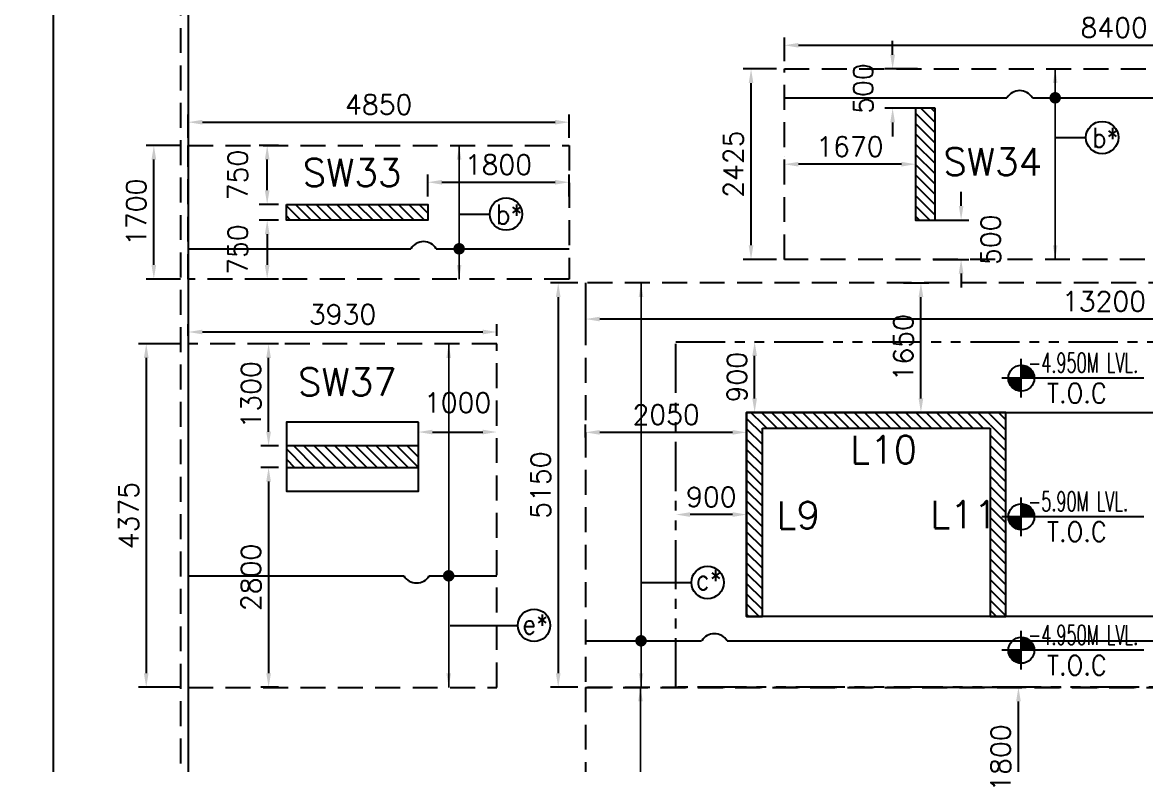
# Model space of a CAD drawing. Extents: x 493682 to 1244665, y -124941 to -2846.
# Drawn here: x 612096 to 626396, y -45598 to -36147 of the extents above; entities that cross this region are included whole.
import ezdxf
from ezdxf.lldxf.tags import DXFTag

# ---------------------------------------------------------------- set-up
doc = ezdxf.new("R2010")
doc.units = 0
doc.header["$MEASUREMENT"] = 0
doc.header["$PDMODE"] = 34
doc.header["$PDSIZE"] = 50
doc.linetypes.add('HIDDEN', pattern=[9.525, 6.35, -3.175])
doc.linetypes.add('PHANTOM4', pattern=[0.625, 0.3125, -0.0625, 0.0625, -0.0625, 0.0625, -0.0625])
for name, color, linetype in [('001 TOP VERTICAL STEEL', 183, 'Continuous'), ('001 X DIR.', 130, 'Continuous'), ('003 5.875M', 123, 'Continuous'), ('02BEAM TEXT', 3, 'Continuous'), ('04 FOOTING', 2, 'Continuous'), ('04 NORMAL TEXT', 2, 'Continuous'), ('18 COL. TEXT', 1, 'Continuous'), ('19 COLUMN', 1, 'Continuous'), ('21GRID CIRCLE', 5, 'Continuous'), ('22222', 63, 'Continuous'), ('25 hatch', 8, 'Continuous'), ('26 HT (PCC)', 8, 'Continuous'), ('RENF', 2, 'Continuous')]:
    doc.layers.add(name, color=color, linetype=linetype)
doc.styles.add('ROMANS', font='simplex.shx')
tags = doc.linetypes.add('HIDDEN2', pattern=[0.1875, 0.125, -0.0625]).pattern_tags.tags
tags[6:7] = [DXFTag(74, 4), DXFTag(75, 0), DXFTag(340, '0'), DXFTag(46, 1.0), DXFTag(50, 0.0), DXFTag(44, 0.0), DXFTag(45, 0.0)]
tags[4:5] = [DXFTag(74, 4), DXFTag(75, 0), DXFTag(340, '0'), DXFTag(46, 1.0), DXFTag(50, 0.0), DXFTag(44, 0.0), DXFTag(45, 0.0)]
doc.dimstyles.new('SDU-II', dxfattribs={"dimscale": 100, "dimtxt": 2.5, "dimasz": 1.8, "dimexe": 1, "dimexo": 1, "dimgap": 1, "dimtad": 1, "dimdec": 0, "dimzin": 0, "dimdsep": 46, "dimtxsty": 'ROMANS', "dimcen": 0.09, "dimclrd": 5, "dimclre": 5, "dimclrt": 4, "dimadec": 0, "dimazin": 0, "dimtfac": 1, "dimtdec": 0, "dimtmove": 1, "dimatfit": 3, "dimfxl": 1, "dimtolj": 1, "dimtzin": 0, "dimlwd": 9, "dimlwe": 0, "dimarcsym": 1})
doc.dimstyles.get("Standard").update_dxf_attribs({"dimscale": 100, "dimtxt": 2.5, "dimasz": 1.8, "dimexe": 1, "dimexo": 1, "dimgap": 1, "dimtad": 1, "dimdec": 0, "dimzin": 0, "dimdsep": 46, "dimtxsty": 'ROMANS', "dimcen": 0, "dimclrd": 5, "dimclre": 5, "dimclrt": 4, "dimadec": 0, "dimazin": 0, "dimtfac": 1, "dimtdec": 4, "dimtofl": 0, "dimtmove": 2, "dimatfit": 3, "dimfxl": 1, "dimtolj": 1, "dimtzin": 0, "dimlwe": -1, "dimarcsym": 0})
pattern_1 = [(315, (-18882.915, -74416.34), (65.6361, 65.6361), [])]

# ---------------------------------------------------------------- blocks, each defined once
blk = doc.blocks.new('*D81')
at = {"color": 5, "linetype": 'Continuous', "transparency": 16777216}
for p, q in [((619267, -39564), (619267, -40024)), ((632467, -39564), (632467, -40024))]:
    blk.add_line(p, q, dxfattribs=at)
at = {"color": 5, "linetype": 'Continuous', "lineweight": -2, "transparency": 16777216}
blk.add_line((632287, -39924), (619447, -39924), dxfattribs=at)
at = {"color": 5, "transparency": 16777216}
for points in [[(619447, -39894), (619447, -39954), (619267, -39924)], [(632287, -39954), (632287, -39894), (632467, -39924)]]:
    blk.add_solid(points, dxfattribs=at)
at = {"layer": 'DEFPOINTS', "color": 0, "transparency": 16777216}
for p in [(619267, -39464), (632467, -39464), (619267, -39924)]:
    blk.add_point(p, dxfattribs=at)
at = {"color": 4, "transparency": 16777216, "insert": (625867, -39699), "char_height": 250, "attachment_point": 5, "style": 'ROMANS'}
blk.add_mtext('\\A1;13200', dxfattribs=at)
blk = doc.blocks.new('*D82')
at = {"color": 5, "linetype": 'Continuous', "transparency": 16777216}
for p, q in [((619167, -39464), (618818, -39464)), ((619167, -44614), (618818, -44614))]:
    blk.add_line(p, q, dxfattribs=at)
at = {"color": 5, "linetype": 'Continuous', "lineweight": -2, "transparency": 16777216}
blk.add_line((618918, -39644), (618918, -44434), dxfattribs=at)
at = {"color": 5, "transparency": 16777216}
for points in [[(618948, -39644), (618888, -39644), (618918, -39464)], [(618888, -44434), (618948, -44434), (618918, -44614)]]:
    blk.add_solid(points, dxfattribs=at)
at = {"layer": 'DEFPOINTS', "color": 0, "transparency": 16777216}
for p in [(619267, -39464), (618918, -44614), (619267, -44614)]:
    blk.add_point(p, dxfattribs=at)
at = {"color": 4, "transparency": 16777216, "insert": (618693, -42039), "char_height": 250, "attachment_point": 5, "rotation": 90, "style": 'ROMANS'}
blk.add_mtext('\\A1;5150', dxfattribs=at)
blk = doc.blocks.new('zw$DB44')
at = {"layer": '25 hatch', "linetype": 'Continuous', "ltscale": 5}
h = blk.add_hatch(dxfattribs=at)
h.set_pattern_fill('ANSI31', color=256, scale=29.235733, angle=270, style=0)
h.set_pattern_definition(pattern_1)
h.paths.add_polyline_path([(5060, -29175), (4810, -29175), (4810, -30600), (5060, -30600)])
h = blk.add_hatch(dxfattribs=at)
h.set_pattern_fill('ANSI31', color=256, scale=29.235733, angle=270, style=0)
h.set_pattern_definition(pattern_1)
h.paths.add_polyline_path([(-3200, -30400), (-1400, -30400), (-1400, -30600), (-3200, -30600)])
h = blk.add_hatch(dxfattribs=at)
h.set_pattern_fill('ANSI31', color=256, scale=29.235733, angle=270, style=0)
h.set_pattern_definition(pattern_1)
h.paths.add_polyline_path([(2860, -33050), (2660, -33050), (2660, -35650), (2860, -35650)])
h = blk.add_hatch(dxfattribs=at)
h.set_pattern_fill('ANSI31', color=256, scale=29.235733, angle=270, style=0)
h.set_pattern_definition(pattern_1)
h.paths.add_polyline_path([(5760, -33050), (2860, -33050), (2860, -33250), (5760, -33250)])
h = blk.add_hatch(dxfattribs=at)
h.set_pattern_fill('ANSI31', color=256, scale=29.235733, angle=270, style=0)
h.set_pattern_definition(pattern_1)
h.paths.add_polyline_path([(5760, -35650), (5960, -35650), (5960, -33050), (5760, -33050)])
h = blk.add_hatch(dxfattribs=at)
h.set_pattern_fill('ANSI31', color=256, scale=29.235733, angle=270, style=0)
h.set_pattern_definition([(315, (-18882.915, -99961.34), (65.63609, 65.63609), [])])
h.paths.add_polyline_path([(-1520, -33750), (-1520, -33475), (-3200, -33475), (-3200, -33750)])
at = {"layer": '19 COLUMN'}
for points in [[(5060, -29175), (4810, -29175), (4810, -30600), (5060, -30600)], [(-3200, -30400), (-1400, -30400), (-1400, -30600), (-3200, -30600)], [(-1520, -33175), (-3200, -33175), (-3200, -34050), (-1520, -34050)], [(-1520, -33750), (-1520, -33475), (-3200, -33475), (-3200, -33750)]]:
    blk.add_lwpolyline(points, close=True, dxfattribs=at)
for points in [[(2860, -33050), (2860, -33050), (2660, -33050), (2660, -35650), (2860, -35650), (2860, -33250)], [(5760, -33050), (2860, -33050), (2860, -33050)], [(5760, -33250), (5760, -35650), (5960, -35650), (5960, -33050), (5760, -33050)], [(2860, -33250), (5760, -33250)]]:
    blk.add_lwpolyline(points, dxfattribs=at)
blk = doc.blocks.new('*D84')
at = {"color": 5, "linetype": 'Continuous', "transparency": 16777216}
for p, q in [((621417, -40214), (621519, -40214)), ((621417, -41114), (621519, -41114))]:
    blk.add_line(p, q, dxfattribs=at)
at = {"color": 5, "linetype": 'Continuous', "lineweight": -2, "transparency": 16777216}
blk.add_line((621419, -40934), (621419, -40394), dxfattribs=at)
at = {"color": 5, "transparency": 16777216}
for points in [[(621449, -40394), (621389, -40394), (621419, -40214)], [(621389, -40934), (621449, -40934), (621419, -41114)]]:
    blk.add_solid(points, dxfattribs=at)
at = {"layer": 'DEFPOINTS', "color": 0, "transparency": 16777216}
for p in [(621317, -40214), (621419, -40214), (621317, -41114)]:
    blk.add_point(p, dxfattribs=at)
at = {"color": 4, "transparency": 16777216, "insert": (621194, -40664), "char_height": 250, "attachment_point": 5, "rotation": 90, "style": 'ROMANS'}
blk.add_mtext('\\A1;900', dxfattribs=at)
blk = doc.blocks.new('*D85')
at = {"color": 5, "linetype": 'Continuous', "lineweight": -2, "transparency": 16777216}
blk.add_line((621137, -42414), (620597, -42414), dxfattribs=at)
at = {"color": 5, "linetype": 'Continuous', "transparency": 16777216}
for p, q in [((620417, -42514), (620417, -42514)), ((621317, -42514), (621317, -42514))]:
    blk.add_line(p, q, dxfattribs=at)
at = {"color": 5, "transparency": 16777216}
for points in [[(620597, -42384), (620597, -42444), (620417, -42414)], [(621137, -42444), (621137, -42384), (621317, -42414)]]:
    blk.add_solid(points, dxfattribs=at)
at = {"layer": 'DEFPOINTS', "color": 0, "transparency": 16777216}
for p in [(620417, -42414), (620417, -42414), (621317, -42414)]:
    blk.add_point(p, dxfattribs=at)
at = {"color": 4, "transparency": 16777216, "insert": (620867, -42189), "char_height": 250, "attachment_point": 5, "style": 'ROMANS'}
blk.add_mtext('\\A1;900', dxfattribs=at)
blk = doc.blocks.new('*D99')
at = {"color": 5, "linetype": 'Continuous', "transparency": 16777216}
for p, q in [((614207, -40139), (614207, -39989)), ((618137, -40139), (618137, -39989))]:
    blk.add_line(p, q, dxfattribs=at)
at = {"color": 5, "linetype": 'Continuous', "lineweight": -2, "transparency": 16777216}
blk.add_line((617957, -40089), (614387, -40089), dxfattribs=at)
at = {"color": 5, "transparency": 16777216}
for points in [[(614387, -40059), (614387, -40119), (614207, -40089)], [(617957, -40119), (617957, -40059), (618137, -40089)]]:
    blk.add_solid(points, dxfattribs=at)
at = {"layer": 'DEFPOINTS', "color": 0, "transparency": 16777216}
for p in [(614207, -40089), (614207, -40239), (618137, -40239)]:
    blk.add_point(p, dxfattribs=at)
at = {"color": 4, "transparency": 16777216, "insert": (616172, -39864), "char_height": 250, "attachment_point": 5, "style": 'ROMANS'}
blk.add_mtext('\\A1;3930', dxfattribs=at)
blk = doc.blocks.new('*D100')
at = {"color": 5, "linetype": 'Continuous', "transparency": 16777216}
for p, q in [((614107, -40239), (613572, -40239)), ((614107, -44614), (613572, -44614))]:
    blk.add_line(p, q, dxfattribs=at)
at = {"color": 5, "linetype": 'Continuous', "lineweight": -2, "transparency": 16777216}
blk.add_line((613672, -40419), (613672, -44434), dxfattribs=at)
at = {"color": 5, "transparency": 16777216}
for points in [[(613702, -40419), (613642, -40419), (613672, -40239)], [(613642, -44434), (613702, -44434), (613672, -44614)]]:
    blk.add_solid(points, dxfattribs=at)
at = {"layer": 'DEFPOINTS', "color": 0, "transparency": 16777216}
for p in [(614207, -40239), (613672, -44614), (614207, -44614)]:
    blk.add_point(p, dxfattribs=at)
at = {"color": 4, "transparency": 16777216, "insert": (613447, -42427), "char_height": 250, "attachment_point": 5, "rotation": 90, "style": 'ROMANS'}
blk.add_mtext('\\A1;4375', dxfattribs=at)
blk = doc.blocks.new('*D111')
at = {"color": 5, "transparency": 16777216}
for p, q in [((621797, -36639), (621797, -36337)), ((630197, -36639), (630197, -36337))]:
    blk.add_line(p, q, dxfattribs=at)
at = {"color": 5, "lineweight": -2, "transparency": 16777216}
blk.add_line((621977, -36437), (630017, -36437), dxfattribs=at)
at = {"color": 5, "transparency": 16777216}
for points in [[(621977, -36407), (621977, -36467), (621797, -36437)], [(630017, -36467), (630017, -36407), (630197, -36437)]]:
    blk.add_solid(points, dxfattribs=at)
at = {"layer": 'DEFPOINTS', "color": 0, "transparency": 16777216}
for p in [(630197, -36437), (621797, -36739), (630197, -36739)]:
    blk.add_point(p, dxfattribs=at)
at = {"color": 4, "transparency": 16777216, "insert": (625997, -36212), "char_height": 250, "attachment_point": 5, "style": 'ROMANS'}
blk.add_mtext('\\A1;8400', dxfattribs=at)
blk = doc.blocks.new('*D112')
at = {"color": 5, "transparency": 16777216}
for p, q in [((621697, -36739), (621273, -36739)), ((621697, -39164), (621273, -39164))]:
    blk.add_line(p, q, dxfattribs=at)
at = {"color": 5, "lineweight": -2, "transparency": 16777216}
blk.add_line((621373, -38984), (621373, -36919), dxfattribs=at)
at = {"color": 5, "transparency": 16777216}
for points in [[(621403, -36919), (621343, -36919), (621373, -36739)], [(621343, -38984), (621403, -38984), (621373, -39164)]]:
    blk.add_solid(points, dxfattribs=at)
at = {"layer": 'DEFPOINTS', "color": 0, "transparency": 16777216}
for p in [(621373, -36739), (621797, -36739), (621797, -39164)]:
    blk.add_point(p, dxfattribs=at)
at = {"color": 4, "transparency": 16777216, "insert": (621148, -37951), "char_height": 250, "attachment_point": 5, "rotation": 90, "style": 'ROMANS'}
blk.add_mtext('\\A1;2425', dxfattribs=at)
blk = doc.blocks.new('*D115')
at = {"color": 5, "transparency": 16777216}
for p, q in [((614207, -37614), (614207, -37317)), ((619057, -37614), (619057, -37317))]:
    blk.add_line(p, q, dxfattribs=at)
at = {"color": 5, "lineweight": -2, "transparency": 16777216}
blk.add_line((614387, -37417), (618877, -37417), dxfattribs=at)
at = {"color": 5, "transparency": 16777216}
for points in [[(614387, -37387), (614387, -37447), (614207, -37417)], [(618877, -37447), (618877, -37387), (619057, -37417)]]:
    blk.add_solid(points, dxfattribs=at)
at = {"layer": 'DEFPOINTS', "color": 0, "transparency": 16777216}
for p in [(619057, -37417), (614207, -37714), (619057, -37714)]:
    blk.add_point(p, dxfattribs=at)
at = {"color": 4, "transparency": 16777216, "insert": (616632, -37192), "char_height": 250, "attachment_point": 5, "style": 'ROMANS'}
blk.add_mtext('\\A1;4850', dxfattribs=at)
blk = doc.blocks.new('*D116')
at = {"color": 5, "transparency": 16777216}
for p, q in [((614107, -37714), (613669, -37714)), ((614107, -39414), (613669, -39414))]:
    blk.add_line(p, q, dxfattribs=at)
at = {"color": 5, "lineweight": -2, "transparency": 16777216}
blk.add_line((613769, -39234), (613769, -37894), dxfattribs=at)
at = {"color": 5, "transparency": 16777216}
for points in [[(613799, -37894), (613739, -37894), (613769, -37714)], [(613739, -39234), (613799, -39234), (613769, -39414)]]:
    blk.add_solid(points, dxfattribs=at)
at = {"layer": 'DEFPOINTS', "color": 0, "transparency": 16777216}
for p in [(613769, -37714), (614207, -37714), (614207, -39414)]:
    blk.add_point(p, dxfattribs=at)
at = {"color": 4, "transparency": 16777216, "insert": (613544, -38564), "char_height": 250, "attachment_point": 5, "rotation": 90, "style": 'ROMANS'}
blk.add_mtext('\\A1;1700', dxfattribs=at)
blk = doc.blocks.new('*D162')
at = {"layer": '22222', "color": 5, "transparency": 16777216}
for p, q in [((614107, -6314), (612385, -6314)), ((614107, -56084), (612385, -56084))]:
    blk.add_line(p, q, dxfattribs=at)
at = {"layer": '22222', "color": 5, "lineweight": -2, "transparency": 16777216}
blk.add_line((612485, -6494), (612485, -55904), dxfattribs=at)
at = {"layer": '22222', "color": 5, "transparency": 16777216}
for points in [[(612515, -6494), (612455, -6494), (612485, -6314)], [(612455, -55904), (612515, -55904), (612485, -56084)]]:
    blk.add_solid(points, dxfattribs=at)
at = {"layer": 'DEFPOINTS', "color": 0, "transparency": 16777216}
for p in [(614207, -6314), (612485, -56084), (614207, -56084)]:
    blk.add_point(p, dxfattribs=at)
at = {"layer": '22222', "color": 4, "transparency": 16777216, "insert": (612260, -31199), "char_height": 250, "attachment_point": 5, "rotation": 90, "style": 'ROMANS'}
blk.add_mtext('\\A1;49770', dxfattribs=at)
blk = doc.blocks.new('*D173')
at = {"layer": '22222', "color": 5, "transparency": 16777216}
for p, q in [((619267, -41432), (619267, -41267)), ((621317, -41432), (621317, -41267))]:
    blk.add_line(p, q, dxfattribs=at)
at = {"layer": '22222', "color": 5, "lineweight": -2, "transparency": 16777216}
blk.add_line((621137, -41367), (619447, -41367), dxfattribs=at)
at = {"layer": '22222', "color": 5, "transparency": 16777216}
for points in [[(619447, -41337), (619447, -41397), (619267, -41367)], [(621137, -41397), (621137, -41337), (621317, -41367)]]:
    blk.add_solid(points, dxfattribs=at)
at = {"layer": 'DEFPOINTS', "color": 0, "transparency": 16777216}
for p in [(619267, -41367), (619267, -41532), (621317, -41532)]:
    blk.add_point(p, dxfattribs=at)
at = {"layer": '22222', "color": 4, "transparency": 16777216, "insert": (620292, -41142), "char_height": 250, "attachment_point": 5, "style": 'ROMANS'}
blk.add_mtext('\\A1;2050', dxfattribs=at)
blk = doc.blocks.new('*D174')
at = {"layer": '22222', "color": 5, "transparency": 16777216}
for p, q in [((623313, -39464), (623636, -39464)), ((623313, -41114), (623636, -41114))]:
    blk.add_line(p, q, dxfattribs=at)
at = {"layer": '22222', "color": 5, "lineweight": -2, "transparency": 16777216}
blk.add_line((623536, -40934), (623536, -39644), dxfattribs=at)
at = {"layer": '22222', "color": 5, "transparency": 16777216}
for points in [[(623566, -39644), (623506, -39644), (623536, -39464)], [(623506, -40934), (623566, -40934), (623536, -41114)]]:
    blk.add_solid(points, dxfattribs=at)
at = {"layer": 'DEFPOINTS', "color": 0, "transparency": 16777216}
for p in [(623213, -39464), (623536, -39464), (623213, -41114)]:
    blk.add_point(p, dxfattribs=at)
at = {"layer": '22222', "color": 4, "transparency": 16777216, "insert": (623311, -40289), "char_height": 250, "attachment_point": 5, "rotation": 90, "style": 'ROMANS'}
blk.add_mtext('\\A1;1650', dxfattribs=at)
blk = doc.blocks.new('*D176')
at = {"layer": '22222', "color": 5, "transparency": 16777216}
for p, q in [((621797, -37852), (621797, -37852)), ((623467, -37852), (623467, -37852))]:
    blk.add_line(p, q, dxfattribs=at)
at = {"layer": '22222', "color": 5, "lineweight": -2, "transparency": 16777216}
blk.add_line((623287, -37952), (621977, -37952), dxfattribs=at)
at = {"layer": '22222', "color": 5, "transparency": 16777216}
for points in [[(621977, -37922), (621977, -37982), (621797, -37952)], [(623287, -37982), (623287, -37922), (623467, -37952)]]:
    blk.add_solid(points, dxfattribs=at)
at = {"layer": 'DEFPOINTS', "color": 0, "transparency": 16777216}
for p in [(621797, -37952), (621797, -37952), (623467, -37952)]:
    blk.add_point(p, dxfattribs=at)
at = {"layer": '22222', "color": 4, "transparency": 16777216, "insert": (622632, -37727), "char_height": 250, "attachment_point": 5, "style": 'ROMANS'}
blk.add_mtext('\\A1;1670', dxfattribs=at)
blk = doc.blocks.new('*D178')
at = {"layer": '22222', "color": 5, "lineweight": -2, "transparency": 16777216}
for p, q in [((624048, -38484), (624048, -38304)), ((624048, -39344), (624048, -39524))]:
    blk.add_line(p, q, dxfattribs=at)
at = {"layer": '22222', "color": 5, "transparency": 16777216}
for p, q in [((623692, -38664), (624148, -38664)), ((623692, -39164), (624148, -39164))]:
    blk.add_line(p, q, dxfattribs=at)
for points in [[(624018, -38484), (624078, -38484), (624048, -38664)], [(624078, -39344), (624018, -39344), (624048, -39164)]]:
    blk.add_solid(points, dxfattribs=at)
at = {"layer": 'DEFPOINTS', "color": 0, "transparency": 16777216}
for p in [(623592, -38664), (623592, -39164), (624048, -39164)]:
    blk.add_point(p, dxfattribs=at)
at = {"layer": '22222', "color": 4, "transparency": 16777216, "insert": (624423, -38914), "char_height": 250, "attachment_point": 5, "rotation": 90, "style": 'ROMANS'}
blk.add_mtext('\\A1;500', dxfattribs=at)
blk = doc.blocks.new('*D200')
at = {"layer": '22222', "color": 5, "lineweight": -2, "transparency": 16777216}
for p, q in [((623176, -36559), (623176, -36379)), ((623176, -37419), (623176, -37599))]:
    blk.add_line(p, q, dxfattribs=at)
at = {"layer": '22222', "color": 5, "transparency": 16777216}
for p, q in [((623492, -36739), (623076, -36739)), ((623492, -37239), (623076, -37239))]:
    blk.add_line(p, q, dxfattribs=at)
for points in [[(623146, -36559), (623206, -36559), (623176, -36739)], [(623206, -37419), (623146, -37419), (623176, -37239)]]:
    blk.add_solid(points, dxfattribs=at)
at = {"layer": 'DEFPOINTS', "color": 0, "transparency": 16777216}
for p in [(623176, -36739), (623592, -36739), (623592, -37239)]:
    blk.add_point(p, dxfattribs=at)
at = {"layer": '22222', "color": 4, "transparency": 16777216, "insert": (622801, -36989), "char_height": 250, "attachment_point": 5, "rotation": 90, "style": 'ROMANS'}
blk.add_mtext('\\A1;500', dxfattribs=at)
blk = doc.blocks.new('*D211')
at = {"color": 5, "transparency": 16777216}
for p, q in [((615357, -40239), (615130, -40239)), ((615357, -41539), (615130, -41539))]:
    blk.add_line(p, q, dxfattribs=at)
at = {"color": 5, "lineweight": -2, "transparency": 16777216}
blk.add_line((615230, -41359), (615230, -40419), dxfattribs=at)
at = {"color": 5, "transparency": 16777216}
for points in [[(615260, -40419), (615200, -40419), (615230, -40239)], [(615200, -41359), (615260, -41359), (615230, -41539)]]:
    blk.add_solid(points, dxfattribs=at)
at = {"layer": 'DEFPOINTS', "color": 0, "transparency": 16777216}
for p in [(615230, -40239), (615457, -40239), (615457, -41539)]:
    blk.add_point(p, dxfattribs=at)
at = {"color": 4, "transparency": 16777216, "insert": (615006, -40889), "char_height": 250, "attachment_point": 5, "rotation": 90, "style": 'ROMANS'}
blk.add_mtext('\\A1;1300', dxfattribs=at)
blk = doc.blocks.new('*D212')
at = {"color": 5, "transparency": 16777216}
for p, q in [((615357, -41814), (615130, -41814)), ((615357, -44614), (615130, -44614))]:
    blk.add_line(p, q, dxfattribs=at)
at = {"color": 5, "lineweight": -2, "transparency": 16777216}
blk.add_line((615230, -41994), (615230, -44434), dxfattribs=at)
at = {"color": 5, "transparency": 16777216}
for points in [[(615260, -41994), (615200, -41994), (615230, -41814)], [(615200, -44434), (615260, -44434), (615230, -44614)]]:
    blk.add_solid(points, dxfattribs=at)
at = {"layer": 'DEFPOINTS', "color": 0, "transparency": 16777216}
for p in [(615457, -41814), (615230, -44614), (615457, -44614)]:
    blk.add_point(p, dxfattribs=at)
at = {"color": 4, "transparency": 16777216, "insert": (615006, -43214), "char_height": 250, "attachment_point": 5, "rotation": 90, "style": 'ROMANS'}
blk.add_mtext('\\A1;2800', dxfattribs=at)
blk = doc.blocks.new('*D213')
at = {"color": 5, "transparency": 16777216}
for p, q in [((615357, -37714), (615112, -37714)), ((615357, -38464), (615112, -38464))]:
    blk.add_line(p, q, dxfattribs=at)
at = {"color": 5, "lineweight": -2, "transparency": 16777216}
blk.add_line((615212, -38284), (615212, -37894), dxfattribs=at)
at = {"color": 5, "transparency": 16777216}
for points in [[(615242, -37894), (615182, -37894), (615212, -37714)], [(615182, -38284), (615242, -38284), (615212, -38464)]]:
    blk.add_solid(points, dxfattribs=at)
at = {"layer": 'DEFPOINTS', "color": 0, "transparency": 16777216}
for p in [(615212, -37714), (615457, -37714), (615457, -38464)]:
    blk.add_point(p, dxfattribs=at)
at = {"color": 4, "transparency": 16777216, "insert": (614838, -38089), "char_height": 250, "attachment_point": 5, "rotation": 90, "style": 'ROMANS'}
blk.add_mtext('\\A1;750', dxfattribs=at)
blk = doc.blocks.new('*D223')
at = {"color": 5, "transparency": 16777216}
for p, q in [((615357, -38664), (615112, -38664)), ((615357, -39414), (615112, -39414))]:
    blk.add_line(p, q, dxfattribs=at)
at = {"color": 5, "lineweight": -2, "transparency": 16777216}
blk.add_line((615212, -38844), (615212, -39234), dxfattribs=at)
at = {"color": 5, "transparency": 16777216}
for points in [[(615242, -38844), (615182, -38844), (615212, -38664)], [(615182, -39234), (615242, -39234), (615212, -39414)]]:
    blk.add_solid(points, dxfattribs=at)
at = {"layer": 'DEFPOINTS', "color": 0, "transparency": 16777216}
for p in [(615457, -38664), (615212, -39414), (615457, -39414)]:
    blk.add_point(p, dxfattribs=at)
at = {"color": 4, "transparency": 16777216, "insert": (614838, -39039), "char_height": 250, "attachment_point": 5, "rotation": 90, "style": 'ROMANS'}
blk.add_mtext('\\A1;750', dxfattribs=at)
blk = doc.blocks.new('*D255')
at = {"color": 5, "transparency": 16777216}
for p, q in [((617137, -41285), (617137, -41263)), ((618137, -41285), (618137, -41263))]:
    blk.add_line(p, q, dxfattribs=at)
at = {"color": 5, "lineweight": -2, "transparency": 16777216}
blk.add_line((617317, -41363), (617957, -41363), dxfattribs=at)
at = {"color": 5, "transparency": 16777216}
for points in [[(617317, -41333), (617317, -41393), (617137, -41363)], [(617957, -41393), (617957, -41333), (618137, -41363)]]:
    blk.add_solid(points, dxfattribs=at)
at = {"layer": 'DEFPOINTS', "color": 0, "transparency": 16777216}
for p in [(617137, -41385), (618137, -41363), (618137, -41385)]:
    blk.add_point(p, dxfattribs=at)
at = {"color": 4, "transparency": 16777216, "insert": (617637, -40988), "char_height": 250, "attachment_point": 5, "style": 'ROMANS'}
blk.add_mtext('\\A1;1000', dxfattribs=at)
blk = doc.blocks.new('*D257')
at = {"color": 5, "transparency": 16777216}
for p, q in [((617257, -38364), (617257, -38082)), ((619057, -38364), (619057, -38082))]:
    blk.add_line(p, q, dxfattribs=at)
at = {"color": 5, "lineweight": -2, "transparency": 16777216}
blk.add_line((617437, -38182), (618877, -38182), dxfattribs=at)
at = {"color": 5, "transparency": 16777216}
for points in [[(617437, -38152), (617437, -38212), (617257, -38182)], [(618877, -38212), (618877, -38152), (619057, -38182)]]:
    blk.add_solid(points, dxfattribs=at)
at = {"layer": 'DEFPOINTS', "color": 0, "transparency": 16777216}
for p in [(619057, -38182), (617257, -38464), (619057, -38464)]:
    blk.add_point(p, dxfattribs=at)
at = {"color": 4, "transparency": 16777216, "insert": (618157, -37957), "char_height": 250, "attachment_point": 5, "style": 'ROMANS'}
blk.add_mtext('\\A1;1800', dxfattribs=at)
blk = doc.blocks.new('*D286')
at = {"color": 5, "transparency": 16777216}
for p, q in [((623817, -44614), (624878, -44614)), ((623817, -46414), (624878, -46414))]:
    blk.add_line(p, q, dxfattribs=at)
at = {"color": 5, "lineweight": -2, "transparency": 16777216}
blk.add_line((624778, -46234), (624778, -44794), dxfattribs=at)
at = {"color": 5, "transparency": 16777216}
for points in [[(624808, -44794), (624748, -44794), (624778, -44614)], [(624748, -46234), (624808, -46234), (624778, -46414)]]:
    blk.add_solid(points, dxfattribs=at)
at = {"layer": 'DEFPOINTS', "color": 0, "transparency": 16777216}
for p in [(623717, -44614), (624778, -44614), (623717, -46414)]:
    blk.add_point(p, dxfattribs=at)
at = {"color": 4, "transparency": 16777216, "insert": (624553, -45514), "char_height": 250, "attachment_point": 5, "rotation": 90, "style": 'ROMANS'}
blk.add_mtext('\\A1;1800', dxfattribs=at)

msp = doc.modelspace()

# ---------------------------------------------------------------- hatches: boundary and pattern name
h = msp.add_hatch()
h.set_pattern_fill('ANSI31', color=5, scale=8.105755, style=0)
h.set_pattern_definition([(45, (614550.2856, -48606.0998), (-0.71645428, 0.71645427), [])])
h.paths.add_polyline_path([(624649.4, -40676.9, 0.4142136), (624814.6, -40842.1), (624814.6, -40676.9)])
h.paths.add_polyline_path([(624814.6, -40676.9), (624979.9, -40676.9, 0.4142136), (624814.6, -40511.6)])
h = msp.add_hatch()
h.set_pattern_fill('ANSI31', color=5, scale=8.105755, style=0)
h.set_pattern_definition([(45, (614550.2856, -50371.0998), (-0.71645428, 0.71645427), [])])
h.paths.add_polyline_path([(624649.4, -42441.9, 0.4142136), (624814.6, -42607.1), (624814.6, -42441.9)])
h.paths.add_polyline_path([(624814.6, -42441.9), (624979.9, -42441.9, 0.4142136), (624814.6, -42276.6)])
h = msp.add_hatch()
h.set_pattern_fill('ANSI31', color=5, scale=8.105755, style=0)
h.set_pattern_definition([(45, (614550.2856, -52071.5998), (-0.71645428, 0.71645427), [])])
h.paths.add_polyline_path([(624649.4, -44142.4, 0.4142136), (624814.6, -44307.6), (624814.6, -44142.4)])
h.paths.add_polyline_path([(624814.6, -44142.4), (624979.9, -44142.4, 0.4142136), (624814.6, -43977.1)])

# ---------------------------------------------------------------- linework, layer by layer
at = {"color": 5}
for p, q in [((624814.6, -40923.2, 26076.1), (624814.6, -40430.6, 26076.1)), ((626375.6, -40676.9, -42485.1), (624568.3, -40676.9, 26076.1)), ((624814.6, -42688.2, 26076.1), (624814.6, -42195.6, 26076.1)), ((626375.6, -42441.9, -42485.1), (624568.3, -42441.9, 26076.1)), ((619972.1, -43279), (620613.4, -43279)), ((617541.4, -43824.8), (618403.3, -43824.8)), ((624814.6, -44388.7, 26076.1), (624814.6, -43896.1, 26076.1)), ((626375.6, -44142.4, -42485.1), (624568.3, -44142.4, 26076.1))]:
    msp.add_line(p, q, dxfattribs=at)
for centre in [(624814.6, -40676.9, 26076.1), (624814.6, -42441.9, 26076.1), (624814.6, -44142.4, 26076.1)]:
    msp.add_circle(centre, 165.3, dxfattribs=at)
at = {"layer": '001 TOP VERTICAL STEEL', "color": 183, "linetype": 'HIDDEN', "ltscale": 50}
for points in [[(621797.3, -36739), (630196.8, -36739), (630196.8, -39164), (621797.3, -39164)], [(614207.1, -37714), (619057, -37714), (619057, -39414), (614207.1, -39414)], [(619266.5, -44614.3), (632466.9, -44614.3), (632466.9, -39464.3), (619266.5, -39464.3)], [(614207.1, -44614.3), (618137, -44614.3), (618137, -40239.3), (614207.1, -40239.3)], [(632466.9, -44614.3), (619266.5, -44614.3), (619266.5, -53644), (632466.9, -53644)]]:
    msp.add_lwpolyline(points, close=True, dxfattribs=at)
at = {"layer": '001 X DIR.', "color": 130, "linetype": 'Continuous', "ltscale": 2000}
for p, q in [((621797.3, -37106.2), (624631.5, -37106.2)), ((624955.3, -37106.2), (630196.8, -37106.2)), ((614207.1, -39029.2), (617041.3, -39029.2)), ((617365.1, -39029.2), (619057, -39029.2)), ((614207.1, -43194), (616952.3, -43194)), ((617276.1, -43194), (618137, -43194)), ((619273.5, -44022.1), (620744.3, -44022.1)), ((621068.2, -44022.1), (632466.9, -44022.1))]:
    msp.add_line(p, q, dxfattribs=at)
for centre, start, end in [((624793.4, -37204.4), 31.21705, 148.78295), ((617203.2, -39127.3), 31.21705, 148.78295), ((617114.2, -43095.9), 211.21705, 328.78295), ((620906.3, -44120.2), 31.21705, 148.78295)]:
    msp.add_arc(centre, 189.3, start, end, dxfattribs=at)
at = {"layer": '003 5.875M', "color": 150, "linetype": 'Continuous'}
msp.add_lwpolyline([(621317, -41114), (630417, -41114), (630417, -43714), (621317, -43714)], close=True, dxfattribs=at)
at = {"layer": '04 FOOTING', "linetype": 'Continuous', "ltscale": 1500}
msp.add_lwpolyline([(614207.1, -56084.2), (614383.1, -56183.8), (614640, -56320.9), (615240.8, -56605.6), (615767.8, -56825.5), (616453.3, -57084.3), (617220.2, -57274.4), (618070.6, -57426.5), (618665.2, -57505.6), (619193.6, -57559.5), (619607.5, -57594), (623762.1, -57594), (623761.7, -53644), (627971.9, -53644), (627971.9, -57594), (637527.3, -57594), (637527.3, -6314), (628926.9, -6314), (628926.9, -11364), (622807.1, -11364), (622807.1, -6314), (614207.1, -6314)], close=True, dxfattribs=at)
at = {"layer": '21GRID CIRCLE', "color": 5}
for p, q in [((625246.1, -37612.5), (625637.5, -37612.5)), ((617655.9, -38587.5), (618047.2, -38587.5))]:
    msp.add_line(p, q, dxfattribs=at)
for centre in [(625843.8, -37612.5), (618253.6, -38587.5), (620819.8, -43279), (618609.7, -43824.8)]:
    msp.add_circle(centre, 206.4, dxfattribs=at)
at = {"layer": '22222', "color": 63, "linetype": 'PHANTOM4', "ltscale": 2000}
msp.add_lwpolyline([(620417, -40214), (631316.9, -40214), (631316.9, -44614), (620417, -44614)], close=True, dxfattribs=at)
at = {"layer": '26 HT (PCC)', "linetype": 'HIDDEN', "ltscale": 50}
msp.add_lwpolyline([(614107.1, -56142.6), (614335, -56271.4), (614595.1, -56410.2), (615200.1, -56696.9), (615730.9, -56918.4), (616423.5, -57180), (617199.4, -57372.3), (618055.2, -57525.3), (618653.5, -57604.9), (619184.4, -57659.1), (619603.3, -57694), (623862.1, -57694), (623861.7, -53744), (627871.9, -53744), (627871.9, -57694), (637627.3, -57694), (637627.3, -6214), (628826.9, -6214), (628826.9, -11264), (622907.1, -11264), (622907.1, -6214), (614107.1, -6214)], close=True, dxfattribs=at)
at = {"layer": 'RENF', "linetype": 'HIDDEN2', "lineweight": 50, "ltscale": 10, "const_width": 73.3}
for points in [[(625262, -37139.3, -1), (625230.3, -37073.2, -1)], [(617671.8, -39062.2, -1), (617640.1, -38996.1, -1)]]:
    msp.add_lwpolyline(points, format="xyb", close=True, dxfattribs=at)
at = {"layer": 'RENF', "linetype": 'HIDDEN2', "ltscale": 10, "const_width": 73.3}
for points in [[(617539.3, -43227.1, -1), (617507.6, -43161, -1)], [(619987.9, -43989, 1), (619956.3, -44055.1, 1)]]:
    msp.add_lwpolyline(points, format="xyb", close=True, dxfattribs=at)

# ---------------------------------------------------------------- block references
at = {"color": 1, "linetype": 'Continuous', "lineweight": 158}
msp.add_blockref('zw$DB44', (618657, -8064), dxfattribs=at)

# ---------------------------------------------------------------- texts
at = {"layer": '02BEAM TEXT', "color": 3, "style": 'ROMANS'}
for s, width, p in [('-4.950M LVL.', 0.6, (624901.6, -40605.6, -54757.8)), ('T.O.C', 0.9, (625140.7, -40992.8, -54757.8)), ('-5.90M LVL.', 0.6, (624901.6, -42370.6, -54757.8)), ('T.O.C', 0.9, (625140.7, -42757.8, -54757.8)), ('-4.950M LVL.', 0.6, (624901.6, -44071.1, -54757.8)), ('T.O.C', 0.9, (625140.7, -44458.3, -54757.8))]:
    msp.add_text(s, height=250, dxfattribs=dict(at, width=width)).set_placement(p)
at = {"layer": '04 NORMAL TEXT', "color": 4, "style": 'ROMANS', "width": 0.9}
for s, p in [('b*', (625714.5, -37740.3)), ('b*', (618124.3, -38715.3)), ('c*', (620671.5, -43370.8)), ('e*', (618461.4, -43936.6))]:
    msp.add_text(s, height=250, dxfattribs=at).set_placement(p)
at = {"layer": '18 COL. TEXT', "style": 'ROMANS'}
for s, p in [('SW34', (623819.6, -38095.8)), ('SW33', (615661.7, -38235.6)), ('SW37', (615602.3, -40901.4)), ('L10', (622633.8, -41761.8)), ('L9', (621696.9, -42596.1)), ('L11', (623654.8, -42588.9))]:
    msp.add_text(s, height=350, dxfattribs=at).set_placement(p)

# ---------------------------------------------------------------- dimensions: what is measured, and where the dimension line sits
at = {"color": 63}
for p1, p2, distance, picture, middle in [((621797.2872039, -36738.9910573), (630196.7872039, -36738.9910573), 301.5419573, '*D111', (625997.0372039, -36212.4491)), ((621797.3, -39164), (621797.3, -36739), 424, '*D112', (621148.3, -37951.5)), ((614207.1, -37714), (619057, -37714), 297.1, '*D115', (616632, -37191.9)), ((614207.1, -39414), (614207.1, -37714), 437.8, '*D116', (613544.3, -38564))]:
    dim = msp.add_aligned_dim(p1=p1, p2=p2, distance=distance, dimstyle='Standard', override={"dimtdec": 0}, dxfattribs=at)
    dim.commit()
    dim.dimension.update_dxf_attribs({"geometry": picture, "text_midpoint": middle})
for base, p1, p2, angle, picture, middle in [((615212.5, -37714), (615457, -38464.3), (615457, -37714), 270, '*D213', (614837.5, -38089.2)), ((615212.5, -39414), (615457, -38664), (615457, -39414), 90, '*D223', (614837.5, -39039)), ((615230.5, -40239.3), (615457, -41539.3), (615457, -40239.3), 270, '*D211', (615005.5, -40889.3)), ((615230.5, -44614.3), (615457, -41814.3), (615457, -44614.3), 270, '*D212', (615005.5, -43214.3)), ((624778.3, -44614), (623717, -46414), (623717, -44614), 90, '*D286', (624553.3, -45514))]:
    dim = msp.add_linear_dim(base=base, p1=p1, p2=p2, angle=angle, dimstyle='Standard', override={"dimtdec": 0}, dxfattribs=at)
    dim.commit()
    dim.dimension.update_dxf_attribs({"geometry": picture, "text_midpoint": middle})
for base, p1, p2, picture, middle in [((619057, -38181.8), (617257, -38464), (619057, -38464), '*D257', (618157, -37956.8)), ((618137, -41363.1), (617137, -41384.6), (618137, -41384.6), '*D255', (617637, -40988.1))]:
    dim = msp.add_linear_dim(base=base, p1=p1, p2=p2, dimstyle='Standard', override={"dimtdec": 0}, dxfattribs=at)
    dim.commit()
    dim.dimension.update_dxf_attribs({"geometry": picture, "text_midpoint": middle})
at = {"color": 3, "linetype": 'Continuous'}
for p1, p2, distance, picture, middle in [((619266.5, -39464.3), (619266.5, -44614.3), -348.7, '*D82', (618692.8, -42039.3)), ((632466.9, -39464.3), (619266.5, -39464.3), 459.9, '*D81', (625866.7, -39699.3)), ((618137, -40239.3), (614207.1, -40239.3), -150, '*D99', (616172, -39864.3)), ((614207.1, -40239.3), (614207.1, -44614.3), -535, '*D100', (613447.1, -42426.8)), ((621317, -41114), (621317, -40214), -102, '*D84', (621194, -40664)), ((621317, -42414), (620417, -42414), 0, '*D85', (620867, -42189))]:
    dim = msp.add_aligned_dim(p1=p1, p2=p2, distance=distance, dimstyle='Standard', override={"dimtdec": 0}, dxfattribs=at)
    dim.commit()
    dim.dimension.update_dxf_attribs({"geometry": picture, "text_midpoint": middle})
at = {"layer": '22222', "color": 63}
for base, p1, p2, angle, picture, middle in [((612485, -56084.2), (614207.1, -6314), (614207.1, -56084.2), 90, '*D162', (612260, -31199.1)), ((623176, -36738.7), (623592, -37239), (623592, -36738.7), 270, '*D200', (622801, -36988.8)), ((624048, -39163.7), (623592, -38664), (623592, -39163.7), 270, '*D178', (624423, -38913.8)), ((623536, -39464), (623213.4, -41114), (623213.4, -39464), 270, '*D174', (623311, -40289))]:
    dim = msp.add_linear_dim(base=base, p1=p1, p2=p2, angle=angle, dimstyle='Standard', override={"dimtdec": 0}, dxfattribs=at)
    dim.commit()
    dim.dimension.update_dxf_attribs({"geometry": picture, "text_midpoint": middle})
for base, p1, p2, picture, middle in [((621797.3, -37951.5), (623467, -37951.5), (621797.3, -37951.5), '*D176', (622632.1, -37726.5)), ((619266.9, -41367.1), (621317, -41532.5), (619266.9, -41532.5), '*D173', (620291.9, -41142.1))]:
    dim = msp.add_linear_dim(base=base, p1=p1, p2=p2, dimstyle='Standard', override={"dimtdec": 0}, dxfattribs=at)
    dim.commit()
    dim.dimension.update_dxf_attribs({"geometry": picture, "text_midpoint": middle})

# ---------------------------------------------------------------- leaders
at = {"color": 7}
for points, override in [([(625246.1, -39164), (625246.1, -36739)], {"dimtad": 0}), ([(625246.1, -36739), (625246.1, -39164)], {"dimtad": 0}), ([(617655.9, -39414), (617655.9, -37714)], {"dimtad": 0}), ([(617655.9, -37714), (617655.9, -39414)], {"dimtad": 0}), ([(619972.1, -39464.3), (619972.1, -44614.3)], {"dimgap": 1, "dimtad": 0}), ([(619972.1, -44614.3), (619972.1, -39464.3)], {"dimgap": 1, "dimtad": 0}), ([(617523.4, -44614.3), (617523.4, -40239.3)], {"dimgap": 1, "dimtad": 0}), ([(617523.4, -40239.3), (617523.4, -44614.3)], {"dimtad": 0}), ([(619965.2, -44614.3), (619965.2, -53644)], {"dimgap": 1, "dimtad": 0}), ([(619965.2, -53644), (619965.2, -44614.3)], {"dimgap": 1, "dimtad": 0})]:
    msp.add_leader(points, dimstyle='SDU-II', override=override, dxfattribs=at)

doc.saveas('drawing.dxf')
